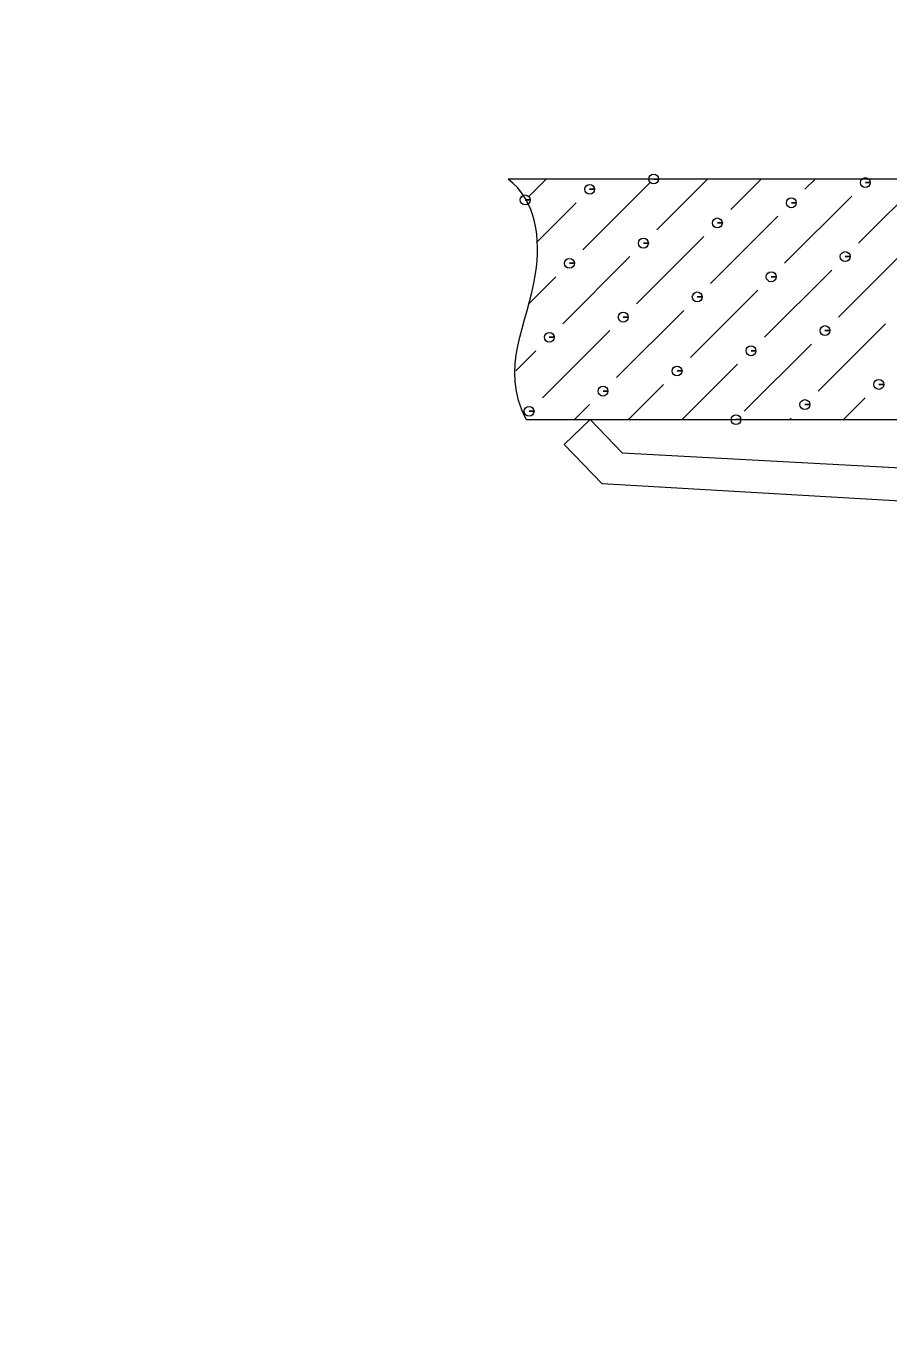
# Model space of a CAD drawing. Header units: millimetres. Extents: x 203 to 1207, y 243 to 948.
# Drawn here: x 786.16 to 808.81, y 661.83 to 696.11 of the extents above; entities that cross this region are included whole.
import ezdxf

# ---------------------------------------------------------------- set-up
doc = ezdxf.new("R2010")
doc.units = ezdxf.units.MM
doc.linetypes.add('ACAD_ISO02W100', pattern=[15, 12, -3])
for name, color, linetype, lineweight in [('尺寸標注', 1, 'Continuous', 30), ('文字', 3, 'Continuous', 30), ('細實線', 1, 'Continuous', 13), ('虚线', 2, 'ACAD_ISO02W100', 30)]:
    doc.layers.add(name, color=color, linetype=linetype, lineweight=lineweight)
doc.styles.add('DIM', font='txt.shx', dxfattribs={"width": 0.7, "bigfont": 'chineset.shx'})
doc.dimstyles.new('mm+in(开孔纸尺寸)', dxfattribs={"dimscale": 3, "dimtxt": 3.8, "dimasz": 2, "dimexe": 1.25, "dimexo": 0.625, "dimgap": 2, "dimtad": 1, "dimtxsty": 'DIM', "dimcen": 0, "dimclrd": 256, "dimclre": 256, "dimclrt": 3, "dimadec": 0, "dimazin": 0, "dimtfac": 1, "dimtmove": 0, "dimatfit": 1, "dimfxl": 1, "dimlwd": -1, "dimarcsym": 0})

# ---------------------------------------------------------------- blocks, each defined once
blk = doc.blocks.new('*D22')
at = {"layer": 'Defpoints', "color": 0}
for p in [(874.847, 808.323), (485.547, 604.145), (874.847, 604.145)]:
    blk.add_point(p, dxfattribs=at)
at = {"layer": '尺寸標注', "lineweight": -2}
for p, q in [((485.547, 606.02), (485.547, 812.073)), ((874.847, 606.02), (874.847, 812.073))]:
    blk.add_line(p, q, dxfattribs=at)
at = {"layer": '尺寸標注'}
blk.add_line((491.547, 808.323), (868.847, 808.323), dxfattribs=at)
for points in [[(491.547, 809.323), (491.547, 807.323), (485.547, 808.323)], [(868.847, 807.323), (868.847, 809.323), (874.847, 808.323)]]:
    blk.add_solid(points, dxfattribs=at)
at = {"layer": '尺寸標注', "color": 3, "insert": (680.197, 820.973), "char_height": 11.4, "attachment_point": 5, "style": 'DIM'}
blk.add_mtext('389,3mm [15 5/16"]', dxfattribs=at)
blk = doc.blocks.new('*D23')
at = {"layer": 'Defpoints', "color": 0}
for p in [(881.197, 849.183), (479.197, 604.083), (881.197, 604.145)]:
    blk.add_point(p, dxfattribs=at)
at = {"layer": '尺寸標注', "lineweight": -2}
for p, q in [((479.197, 605.958), (479.197, 852.933)), ((881.197, 606.02), (881.197, 852.933))]:
    blk.add_line(p, q, dxfattribs=at)
at = {"layer": '尺寸標注'}
blk.add_line((485.197, 849.183), (875.197, 849.183), dxfattribs=at)
for points in [[(485.197, 850.183), (485.197, 848.183), (479.197, 849.183)], [(875.197, 848.183), (875.197, 850.183), (881.197, 849.183)]]:
    blk.add_solid(points, dxfattribs=at)
at = {"layer": '尺寸標注', "color": 3, "insert": (680.197, 860.883), "char_height": 11.4, "attachment_point": 5, "style": 'DIM'}
blk.add_mtext('402mm [15 13/16"]', dxfattribs=at)
blk = doc.blocks.new('*D24')
at = {"layer": 'Defpoints', "color": 0}
for p in [(887.547, 889.015), (472.847, 604.145), (887.547, 604.145)]:
    blk.add_point(p, dxfattribs=at)
at = {"layer": '尺寸標注', "lineweight": -2}
for p, q in [((472.847, 606.02), (472.847, 892.765)), ((887.547, 606.02), (887.547, 892.765))]:
    blk.add_line(p, q, dxfattribs=at)
at = {"layer": '尺寸標注'}
blk.add_line((478.847, 889.015), (881.547, 889.015), dxfattribs=at)
for points in [[(478.847, 890.015), (478.847, 888.015), (472.847, 889.015)], [(881.547, 888.015), (881.547, 890.015), (887.547, 889.015)]]:
    blk.add_solid(points, dxfattribs=at)
at = {"layer": '尺寸標注', "color": 3, "insert": (680.197, 901.665), "char_height": 11.4, "attachment_point": 5, "style": 'DIM'}
blk.add_mtext('414,7mm [16 5/16"]', dxfattribs=at)
blk = doc.blocks.new('*D25')
at = {"layer": 'Defpoints', "color": 0}
for p in [(680.197, 787.495), (680.119, 420.795), (1068.456, 420.795)]:
    blk.add_point(p, dxfattribs=at)
at = {"layer": '尺寸標注', "lineweight": -2}
for p, q in [((682.072, 787.495), (1072.206, 787.495)), ((681.994, 420.795), (1072.206, 420.795))]:
    blk.add_line(p, q, dxfattribs=at)
at = {"layer": '尺寸標注'}
blk.add_line((1068.456, 781.495), (1068.456, 426.795), dxfattribs=at)
for points in [[(1069.456, 781.495), (1067.456, 781.495), (1068.456, 787.495)], [(1067.456, 426.795), (1069.456, 426.795), (1068.456, 420.795)]]:
    blk.add_solid(points, dxfattribs=at)
at = {"layer": '尺寸標注', "color": 3, "insert": (1055.806, 604.145), "char_height": 11.4, "attachment_point": 5, "rotation": 90, "style": 'DIM'}
blk.add_mtext('366,7mm [14 7/16"]', dxfattribs=at)
blk = doc.blocks.new('*D26')
at = {"layer": 'Defpoints', "color": 0}
for p in [(680.197, 781.145), (1018.529, 781.145), (680.197, 427.145)]:
    blk.add_point(p, dxfattribs=at)
at = {"layer": '尺寸標注', "lineweight": -2}
for p, q in [((682.072, 781.145), (1022.279, 781.145)), ((682.072, 427.145), (1022.279, 427.145))]:
    blk.add_line(p, q, dxfattribs=at)
at = {"layer": '尺寸標注'}
blk.add_line((1018.529, 433.145), (1018.529, 775.145), dxfattribs=at)
for points in [[(1019.529, 775.145), (1017.529, 775.145), (1018.529, 781.145)], [(1017.529, 433.145), (1019.529, 433.145), (1018.529, 427.145)]]:
    blk.add_solid(points, dxfattribs=at)
at = {"layer": '尺寸標注', "color": 3, "insert": (1006.829, 604.145), "char_height": 11.4, "attachment_point": 5, "rotation": 90, "style": 'DIM'}
blk.add_mtext('354mm [13 15/16"]', dxfattribs=at)
blk = doc.blocks.new('*D27')
at = {"layer": 'Defpoints', "color": 0}
for p in [(680.134, 774.795), (680.197, 433.495), (960.742, 433.495)]:
    blk.add_point(p, dxfattribs=at)
at = {"layer": '尺寸標注', "lineweight": -2}
for p, q in [((682.009, 774.795), (964.492, 774.795)), ((682.072, 433.495), (964.492, 433.495))]:
    blk.add_line(p, q, dxfattribs=at)
at = {"layer": '尺寸標注'}
blk.add_line((960.742, 768.795), (960.742, 439.495), dxfattribs=at)
for points in [[(961.742, 768.795), (959.742, 768.795), (960.742, 774.795)], [(959.742, 439.495), (961.742, 439.495), (960.742, 433.495)]]:
    blk.add_solid(points, dxfattribs=at)
at = {"layer": '尺寸標注', "color": 3, "insert": (948.092, 604.145), "char_height": 11.4, "attachment_point": 5, "rotation": 90, "style": 'DIM'}
blk.add_mtext('341,3mm [13 7/16"]', dxfattribs=at)

msp = doc.modelspace()

# ---------------------------------------------------------------- linework, layer by layer
msp.add_lwpolyline([(794.58, 783.869, 0.031702), (565.814, 783.869, 0.374009), (476.31, 695.471, 0.037922), (476.31, 512.82, 0.374009), (565.814, 424.422, 0.031702), (794.58, 424.422, 0.374009), (884.084, 512.82, 0.037922), (884.084, 695.471, 0.374009)], format="xyb", close=True)
at = {"layer": '文字'}
msp.add_lwpolyline([(793.776, 771.195, 0.031702), (566.618, 771.195, 0.374009), (488.974, 694.509, 0.037922), (488.974, 513.782, 0.374009), (566.618, 437.096, 0.031702), (793.776, 437.096, 0.374009), (871.42, 513.782, 0.037922), (871.42, 694.509, 0.374009)], format="xyb", close=True, dxfattribs=at)
at = {"layer": '細實線', "lineweight": 9}
for points, knots in [([(802.636, 692.096), (802.636, 692.096), (802.766, 692.096), (802.766, 692.096), (802.766, 692.096), (802.766, 692.168), (802.708, 692.227), (802.636, 692.227), (802.636, 692.227), (802.564, 692.227), (802.506, 692.168), (802.506, 692.096), (802.506, 692.096), (802.506, 692.025), (802.564, 691.966), (802.636, 691.966), (802.636, 691.966), (802.708, 691.966), (802.766, 692.025), (802.766, 692.096), (802.766, 692.096), (802.766, 692.096), (802.636, 692.096), (802.636, 692.096)], [0, 0, 0, 0, 0.142857, 0.142857, 0.142857, 0.142857, 0.285714, 0.285714, 0.285714, 0.285714, 0.428571, 0.428571, 0.428571, 0.428571, 0.571429, 0.571429, 0.571429, 0.571429, 0.714286, 0.714286, 0.714286, 0.714286, 1, 1, 1, 1]), ([(799.288, 685.779), (798.576, 687.151), (799.329, 688.281), (799.534, 689.608), (799.534, 689.608), (799.674, 690.518), (799.557, 691.523), (798.814, 692.095)], [0, 0, 0, 0, 0.333333, 0.333333, 0.333333, 0.333333, 1, 1, 1, 1]), ([(800.953, 691.826), (800.953, 691.826), (801.083, 691.826), (801.083, 691.826), (801.083, 691.826), (801.083, 691.897), (801.025, 691.956), (800.953, 691.956), (800.953, 691.956), (800.881, 691.956), (800.823, 691.897), (800.823, 691.826), (800.823, 691.826), (800.823, 691.754), (800.881, 691.696), (800.953, 691.696), (800.953, 691.696), (801.025, 691.696), (801.083, 691.754), (801.083, 691.826), (801.083, 691.826), (801.083, 691.826), (800.953, 691.826), (800.953, 691.826)], [0, 0, 0, 0, 0.142857, 0.142857, 0.142857, 0.142857, 0.285714, 0.285714, 0.285714, 0.285714, 0.428571, 0.428571, 0.428571, 0.428571, 0.571429, 0.571429, 0.571429, 0.571429, 0.714286, 0.714286, 0.714286, 0.714286, 1, 1, 1, 1]), ([(808.194, 692.003), (808.194, 692.003), (808.324, 692.003), (808.324, 692.003), (808.324, 692.003), (808.324, 692.074), (808.266, 692.133), (808.194, 692.133), (808.194, 692.133), (808.122, 692.133), (808.064, 692.074), (808.064, 692.003), (808.064, 692.003), (808.064, 691.931), (808.122, 691.873), (808.194, 691.873), (808.194, 691.873), (808.266, 691.873), (808.324, 691.931), (808.324, 692.003), (808.324, 692.003), (808.324, 692.003), (808.194, 692.003), (808.194, 692.003)], [0, 0, 0, 0, 0.142857, 0.142857, 0.142857, 0.142857, 0.285714, 0.285714, 0.285714, 0.285714, 0.428571, 0.428571, 0.428571, 0.428571, 0.571429, 0.571429, 0.571429, 0.571429, 0.714286, 0.714286, 0.714286, 0.714286, 1, 1, 1, 1]), ([(799.262, 691.547), (799.262, 691.547), (799.392, 691.547), (799.392, 691.547), (799.392, 691.547), (799.392, 691.619), (799.333, 691.677), (799.262, 691.677), (799.262, 691.677), (799.19, 691.677), (799.131, 691.619), (799.131, 691.547), (799.131, 691.547), (799.131, 691.475), (799.19, 691.417), (799.262, 691.417), (799.262, 691.417), (799.333, 691.417), (799.392, 691.475), (799.392, 691.547), (799.392, 691.547), (799.392, 691.547), (799.262, 691.547), (799.262, 691.547)], [0, 0, 0, 0, 0.142857, 0.142857, 0.142857, 0.142857, 0.285714, 0.285714, 0.285714, 0.285714, 0.428571, 0.428571, 0.428571, 0.428571, 0.571429, 0.571429, 0.571429, 0.571429, 0.714286, 0.714286, 0.714286, 0.714286, 1, 1, 1, 1]), ([(806.251, 691.472), (806.251, 691.472), (806.381, 691.472), (806.381, 691.472), (806.381, 691.472), (806.381, 691.544), (806.322, 691.602), (806.251, 691.602), (806.251, 691.602), (806.179, 691.602), (806.121, 691.544), (806.121, 691.472), (806.121, 691.472), (806.121, 691.401), (806.179, 691.342), (806.251, 691.342), (806.251, 691.342), (806.322, 691.342), (806.381, 691.401), (806.381, 691.472), (806.381, 691.472), (806.381, 691.472), (806.251, 691.472), (806.251, 691.472)], [0, 0, 0, 0, 0.142857, 0.142857, 0.142857, 0.142857, 0.285714, 0.285714, 0.285714, 0.285714, 0.428571, 0.428571, 0.428571, 0.428571, 0.571429, 0.571429, 0.571429, 0.571429, 0.714286, 0.714286, 0.714286, 0.714286, 1, 1, 1, 1]), ([(804.309, 690.943), (804.309, 690.943), (804.439, 690.943), (804.439, 690.943), (804.439, 690.943), (804.439, 691.014), (804.38, 691.073), (804.309, 691.073), (804.309, 691.073), (804.237, 691.073), (804.179, 691.014), (804.179, 690.943), (804.179, 690.943), (804.179, 690.871), (804.237, 690.813), (804.309, 690.813), (804.309, 690.813), (804.38, 690.813), (804.439, 690.871), (804.439, 690.943), (804.439, 690.943), (804.439, 690.943), (804.309, 690.943), (804.309, 690.943)], [0, 0, 0, 0, 0.142857, 0.142857, 0.142857, 0.142857, 0.285714, 0.285714, 0.285714, 0.285714, 0.428571, 0.428571, 0.428571, 0.428571, 0.571429, 0.571429, 0.571429, 0.571429, 0.714286, 0.714286, 0.714286, 0.714286, 1, 1, 1, 1]), ([(802.366, 690.412), (802.366, 690.412), (802.496, 690.412), (802.496, 690.412), (802.496, 690.412), (802.496, 690.484), (802.437, 690.542), (802.366, 690.542), (802.366, 690.542), (802.294, 690.542), (802.236, 690.484), (802.236, 690.412), (802.236, 690.412), (802.236, 690.34), (802.294, 690.282), (802.366, 690.282), (802.366, 690.282), (802.437, 690.282), (802.496, 690.34), (802.496, 690.412), (802.496, 690.412), (802.496, 690.412), (802.366, 690.412), (802.366, 690.412)], [0, 0, 0, 0, 0.142857, 0.142857, 0.142857, 0.142857, 0.285714, 0.285714, 0.285714, 0.285714, 0.428571, 0.428571, 0.428571, 0.428571, 0.571429, 0.571429, 0.571429, 0.571429, 0.714286, 0.714286, 0.714286, 0.714286, 1, 1, 1, 1]), ([(807.664, 690.06), (807.664, 690.06), (807.794, 690.06), (807.794, 690.06), (807.794, 690.06), (807.794, 690.131), (807.736, 690.19), (807.664, 690.19), (807.664, 690.19), (807.593, 690.19), (807.534, 690.131), (807.534, 690.06), (807.534, 690.06), (807.534, 689.988), (807.593, 689.93), (807.664, 689.93), (807.664, 689.93), (807.736, 689.93), (807.794, 689.988), (807.794, 690.06), (807.794, 690.06), (807.794, 690.06), (807.664, 690.06), (807.664, 690.06)], [0, 0, 0, 0, 0.142857, 0.142857, 0.142857, 0.142857, 0.285714, 0.285714, 0.285714, 0.285714, 0.428571, 0.428571, 0.428571, 0.428571, 0.571429, 0.571429, 0.571429, 0.571429, 0.714286, 0.714286, 0.714286, 0.714286, 1, 1, 1, 1]), ([(800.424, 689.883), (800.424, 689.883), (800.554, 689.883), (800.554, 689.883), (800.554, 689.883), (800.554, 689.954), (800.495, 690.013), (800.424, 690.013), (800.424, 690.013), (800.352, 690.013), (800.293, 689.954), (800.293, 689.883), (800.293, 689.883), (800.293, 689.811), (800.352, 689.753), (800.424, 689.753), (800.424, 689.753), (800.495, 689.753), (800.554, 689.811), (800.554, 689.883), (800.554, 689.883), (800.554, 689.883), (800.424, 689.883), (800.424, 689.883)], [0, 0, 0, 0, 0.142857, 0.142857, 0.142857, 0.142857, 0.285714, 0.285714, 0.285714, 0.285714, 0.428571, 0.428571, 0.428571, 0.428571, 0.571429, 0.571429, 0.571429, 0.571429, 0.714286, 0.714286, 0.714286, 0.714286, 1, 1, 1, 1]), ([(805.721, 689.529), (805.721, 689.529), (805.851, 689.529), (805.851, 689.529), (805.851, 689.529), (805.851, 689.601), (805.793, 689.659), (805.721, 689.659), (805.721, 689.659), (805.649, 689.659), (805.591, 689.601), (805.591, 689.529), (805.591, 689.529), (805.591, 689.457), (805.649, 689.399), (805.721, 689.399), (805.721, 689.399), (805.793, 689.399), (805.851, 689.457), (805.851, 689.529), (805.851, 689.529), (805.851, 689.529), (805.721, 689.529), (805.721, 689.529)], [0, 0, 0, 0, 0.142857, 0.142857, 0.142857, 0.142857, 0.285714, 0.285714, 0.285714, 0.285714, 0.428571, 0.428571, 0.428571, 0.428571, 0.571429, 0.571429, 0.571429, 0.571429, 0.714286, 0.714286, 0.714286, 0.714286, 1, 1, 1, 1]), ([(803.779, 689), (803.779, 689), (803.909, 689), (803.909, 689), (803.909, 689), (803.909, 689.071), (803.851, 689.13), (803.779, 689.13), (803.779, 689.13), (803.708, 689.13), (803.649, 689.071), (803.649, 689), (803.649, 689), (803.649, 688.928), (803.708, 688.87), (803.779, 688.87), (803.779, 688.87), (803.851, 688.87), (803.909, 688.928), (803.909, 689), (803.909, 689), (803.909, 689), (803.779, 689), (803.779, 689)], [0, 0, 0, 0, 0.142857, 0.142857, 0.142857, 0.142857, 0.285714, 0.285714, 0.285714, 0.285714, 0.428571, 0.428571, 0.428571, 0.428571, 0.571429, 0.571429, 0.571429, 0.571429, 0.714286, 0.714286, 0.714286, 0.714286, 1, 1, 1, 1]), ([(801.836, 688.47), (801.836, 688.47), (801.966, 688.47), (801.966, 688.47), (801.966, 688.47), (801.966, 688.542), (801.908, 688.6), (801.836, 688.6), (801.836, 688.6), (801.764, 688.6), (801.706, 688.542), (801.706, 688.47), (801.706, 688.47), (801.706, 688.398), (801.764, 688.34), (801.836, 688.34), (801.836, 688.34), (801.908, 688.34), (801.966, 688.398), (801.966, 688.47), (801.966, 688.47), (801.966, 688.47), (801.836, 688.47), (801.836, 688.47)], [0, 0, 0, 0, 0.142857, 0.142857, 0.142857, 0.142857, 0.285714, 0.285714, 0.285714, 0.285714, 0.428571, 0.428571, 0.428571, 0.428571, 0.571429, 0.571429, 0.571429, 0.571429, 0.714286, 0.714286, 0.714286, 0.714286, 1, 1, 1, 1]), ([(799.894, 687.941), (799.894, 687.941), (800.024, 687.941), (800.024, 687.941), (800.024, 687.941), (800.024, 688.012), (799.966, 688.071), (799.894, 688.071), (799.894, 688.071), (799.822, 688.071), (799.764, 688.012), (799.764, 687.941), (799.764, 687.941), (799.764, 687.869), (799.822, 687.81), (799.894, 687.81), (799.894, 687.81), (799.966, 687.81), (800.024, 687.869), (800.024, 687.941), (800.024, 687.941), (800.024, 687.941), (799.894, 687.941), (799.894, 687.941)], [0, 0, 0, 0, 0.142857, 0.142857, 0.142857, 0.142857, 0.285714, 0.285714, 0.285714, 0.285714, 0.428571, 0.428571, 0.428571, 0.428571, 0.571429, 0.571429, 0.571429, 0.571429, 0.714286, 0.714286, 0.714286, 0.714286, 1, 1, 1, 1]), ([(807.134, 688.117), (807.134, 688.117), (807.264, 688.117), (807.264, 688.117), (807.264, 688.117), (807.264, 688.188), (807.205, 688.247), (807.134, 688.247), (807.134, 688.247), (807.062, 688.247), (807.004, 688.188), (807.004, 688.117), (807.004, 688.117), (807.004, 688.045), (807.062, 687.986), (807.134, 687.986), (807.134, 687.986), (807.205, 687.986), (807.264, 688.045), (807.264, 688.117), (807.264, 688.117), (807.264, 688.117), (807.134, 688.117), (807.134, 688.117)], [0, 0, 0, 0, 0.142857, 0.142857, 0.142857, 0.142857, 0.285714, 0.285714, 0.285714, 0.285714, 0.428571, 0.428571, 0.428571, 0.428571, 0.571429, 0.571429, 0.571429, 0.571429, 0.714286, 0.714286, 0.714286, 0.714286, 1, 1, 1, 1]), ([(805.192, 687.587), (805.192, 687.587), (805.322, 687.587), (805.322, 687.587), (805.322, 687.587), (805.322, 687.659), (805.264, 687.717), (805.192, 687.717), (805.192, 687.717), (805.12, 687.717), (805.062, 687.659), (805.062, 687.587), (805.062, 687.587), (805.062, 687.515), (805.12, 687.457), (805.192, 687.457), (805.192, 687.457), (805.264, 687.457), (805.322, 687.515), (805.322, 687.587), (805.322, 687.587), (805.322, 687.587), (805.192, 687.587), (805.192, 687.587)], [0, 0, 0, 0, 0.142857, 0.142857, 0.142857, 0.142857, 0.285714, 0.285714, 0.285714, 0.285714, 0.428571, 0.428571, 0.428571, 0.428571, 0.571429, 0.571429, 0.571429, 0.571429, 0.714286, 0.714286, 0.714286, 0.714286, 1, 1, 1, 1]), ([(803.249, 687.057), (803.249, 687.057), (803.379, 687.057), (803.379, 687.057), (803.379, 687.057), (803.379, 687.129), (803.32, 687.187), (803.249, 687.187), (803.249, 687.187), (803.177, 687.187), (803.119, 687.129), (803.119, 687.057), (803.119, 687.057), (803.119, 686.986), (803.177, 686.927), (803.249, 686.927), (803.249, 686.927), (803.32, 686.927), (803.379, 686.986), (803.379, 687.057), (803.379, 687.057), (803.379, 687.057), (803.249, 687.057), (803.249, 687.057)], [0, 0, 0, 0, 0.142857, 0.142857, 0.142857, 0.142857, 0.285714, 0.285714, 0.285714, 0.285714, 0.428571, 0.428571, 0.428571, 0.428571, 0.571429, 0.571429, 0.571429, 0.571429, 0.714286, 0.714286, 0.714286, 0.714286, 1, 1, 1, 1]), ([(801.306, 686.527), (801.306, 686.527), (801.435, 686.527), (801.435, 686.527), (801.435, 686.527), (801.435, 686.599), (801.377, 686.657), (801.306, 686.657), (801.306, 686.657), (801.234, 686.657), (801.175, 686.599), (801.175, 686.527), (801.175, 686.527), (801.175, 686.455), (801.234, 686.397), (801.306, 686.397), (801.306, 686.397), (801.377, 686.397), (801.435, 686.455), (801.435, 686.527), (801.435, 686.527), (801.435, 686.527), (801.306, 686.527), (801.306, 686.527)], [0, 0, 0, 0, 0.142857, 0.142857, 0.142857, 0.142857, 0.285714, 0.285714, 0.285714, 0.285714, 0.428571, 0.428571, 0.428571, 0.428571, 0.571429, 0.571429, 0.571429, 0.571429, 0.714286, 0.714286, 0.714286, 0.714286, 1, 1, 1, 1]), ([(808.547, 686.704), (808.547, 686.704), (808.677, 686.704), (808.677, 686.704), (808.677, 686.704), (808.677, 686.775), (808.619, 686.834), (808.547, 686.834), (808.547, 686.834), (808.476, 686.834), (808.417, 686.775), (808.417, 686.704), (808.417, 686.704), (808.417, 686.632), (808.476, 686.574), (808.547, 686.574), (808.547, 686.574), (808.619, 686.574), (808.677, 686.632), (808.677, 686.704), (808.677, 686.704), (808.677, 686.704), (808.547, 686.704), (808.547, 686.704)], [0, 0, 0, 0, 0.142857, 0.142857, 0.142857, 0.142857, 0.285714, 0.285714, 0.285714, 0.285714, 0.428571, 0.428571, 0.428571, 0.428571, 0.571429, 0.571429, 0.571429, 0.571429, 0.714286, 0.714286, 0.714286, 0.714286, 1, 1, 1, 1]), ([(799.363, 685.998), (799.363, 685.998), (799.494, 685.998), (799.494, 685.998), (799.494, 685.998), (799.494, 686.069), (799.435, 686.128), (799.363, 686.128), (799.363, 686.128), (799.292, 686.128), (799.233, 686.069), (799.233, 685.998), (799.233, 685.998), (799.233, 685.926), (799.292, 685.868), (799.363, 685.868), (799.363, 685.868), (799.435, 685.868), (799.494, 685.926), (799.494, 685.998), (799.494, 685.998), (799.494, 685.998), (799.363, 685.998), (799.363, 685.998)], [0, 0, 0, 0, 0.142857, 0.142857, 0.142857, 0.142857, 0.285714, 0.285714, 0.285714, 0.285714, 0.428571, 0.428571, 0.428571, 0.428571, 0.571429, 0.571429, 0.571429, 0.571429, 0.714286, 0.714286, 0.714286, 0.714286, 1, 1, 1, 1]), ([(806.605, 686.174), (806.605, 686.174), (806.735, 686.174), (806.735, 686.174), (806.735, 686.174), (806.735, 686.246), (806.676, 686.304), (806.605, 686.304), (806.605, 686.304), (806.533, 686.304), (806.475, 686.246), (806.475, 686.174), (806.475, 686.174), (806.475, 686.103), (806.533, 686.044), (806.605, 686.044), (806.605, 686.044), (806.676, 686.044), (806.735, 686.103), (806.735, 686.174), (806.735, 686.174), (806.735, 686.174), (806.605, 686.174), (806.605, 686.174)], [0, 0, 0, 0, 0.142857, 0.142857, 0.142857, 0.142857, 0.285714, 0.285714, 0.285714, 0.285714, 0.428571, 0.428571, 0.428571, 0.428571, 0.571429, 0.571429, 0.571429, 0.571429, 0.714286, 0.714286, 0.714286, 0.714286, 1, 1, 1, 1]), ([(804.796, 685.779), (804.796, 685.779), (804.926, 685.779), (804.926, 685.779), (804.926, 685.779), (804.926, 685.851), (804.868, 685.909), (804.796, 685.909), (804.796, 685.909), (804.725, 685.909), (804.666, 685.851), (804.666, 685.779), (804.666, 685.779), (804.666, 685.707), (804.725, 685.649), (804.796, 685.649), (804.796, 685.649), (804.868, 685.649), (804.926, 685.707), (804.926, 685.779), (804.926, 685.779), (804.926, 685.779), (804.796, 685.779), (804.796, 685.779)], [0, 0, 0, 0, 0.142857, 0.142857, 0.142857, 0.142857, 0.285714, 0.285714, 0.285714, 0.285714, 0.428571, 0.428571, 0.428571, 0.428571, 0.571429, 0.571429, 0.571429, 0.571429, 0.714286, 0.714286, 0.714286, 0.714286, 1, 1, 1, 1])]:
    msp.add_open_spline(points, degree=3, knots=knots, dxfattribs=at)
for points in [[(824.026, 692.096), (824.026, 692.096), (798.815, 692.096), (798.815, 692.096)], [(799.363, 691.649), (799.363, 691.649), (799.81, 692.096), (799.81, 692.096)], [(800.776, 690.236), (800.776, 690.236), (802.542, 692.003), (802.542, 692.003)], [(802.719, 690.766), (802.719, 690.766), (804.049, 692.096), (804.049, 692.096)], [(804.662, 691.296), (804.662, 691.296), (805.462, 692.096), (805.462, 692.096)], [(806.604, 691.826), (806.604, 691.826), (806.875, 692.096), (806.875, 692.096)], [(808.017, 690.412), (808.017, 690.412), (809.7, 692.096), (809.7, 692.096)], [(799.56, 690.433), (799.56, 690.433), (800.599, 691.472), (800.599, 691.472)], [(806.074, 689.883), (806.074, 689.883), (807.84, 691.649), (807.84, 691.649)], [(804.131, 689.353), (804.131, 689.353), (805.898, 691.119), (805.898, 691.119)], [(802.188, 688.823), (802.188, 688.823), (803.955, 690.589), (803.955, 690.589)], [(807.487, 688.47), (807.487, 688.47), (809.254, 690.236), (809.254, 690.236)], [(800.246, 688.293), (800.246, 688.293), (802.011, 690.06), (802.011, 690.06)], [(799.361, 688.822), (799.361, 688.822), (800.069, 689.529), (800.069, 689.529)], [(805.544, 687.941), (805.544, 687.941), (807.31, 689.706), (807.31, 689.706)], [(803.602, 687.41), (803.602, 687.41), (805.368, 689.176), (805.368, 689.176)], [(801.659, 686.881), (801.659, 686.881), (803.425, 688.647), (803.425, 688.647)], [(799.717, 686.351), (799.717, 686.351), (801.482, 688.117), (801.482, 688.117)], [(806.957, 686.527), (806.957, 686.527), (808.724, 688.293), (808.724, 688.293)], [(805.015, 685.998), (805.015, 685.998), (806.781, 687.764), (806.781, 687.764)], [(799.015, 687.063), (799.015, 687.063), (799.54, 687.587), (799.54, 687.587)], [(803.384, 685.779), (803.384, 685.779), (804.838, 687.234), (804.838, 687.234)], [(801.97, 685.779), (801.97, 685.779), (802.896, 686.704), (802.896, 686.704)], [(807.621, 685.779), (807.621, 685.779), (808.193, 686.351), (808.193, 686.351)], [(800.558, 685.779), (800.558, 685.779), (800.952, 686.174), (800.952, 686.174)], [(799.29, 685.779), (799.29, 685.779), (825.081, 685.779), (825.081, 685.779)], [(800.966, 685.779), (800.966, 685.779), (800.289, 685.127), (800.289, 685.127)], [(801.807, 684.906), (801.807, 684.906), (800.966, 685.779), (800.966, 685.779)], [(806.209, 685.779), (806.209, 685.779), (806.25, 685.821), (806.25, 685.821)], [(800.289, 685.127), (800.289, 685.127), (801.282, 684.095), (801.282, 684.095)], [(801.807, 684.906), (801.807, 684.906), (821.646, 683.843), (821.646, 683.843)], [(822.068, 682.885), (822.068, 682.885), (801.281, 684.095), (801.281, 684.095)]]:
    msp.add_open_spline(points, degree=3, dxfattribs=at)
at = {"layer": '虚线'}
msp.add_lwpolyline([(794.178, 777.532, 0.031702), (566.216, 777.532, 0.374009), (482.642, 694.99, 0.037922), (482.642, 513.301, 0.374009), (566.216, 430.759, 0.031702), (794.178, 430.759, 0.374009), (877.752, 513.301, 0.037922), (877.752, 694.99, 0.374009)], format="xyb", close=True, dxfattribs=at)

# ---------------------------------------------------------------- dimensions: what is measured, and where the dimension line sits
at = {"layer": '尺寸標注'}
for base, p1, p2, picture, middle in [((887.547, 889.015), (472.847, 604.145), (887.547, 604.145), '*D24', (680.197, 901.665)), ((881.197, 849.183), (479.197, 604.083), (881.197, 604.145), '*D23', (680.197, 860.883)), ((874.847, 808.323), (485.547, 604.145), (874.847, 604.145), '*D22', (680.197, 820.973))]:
    dim = msp.add_linear_dim(base=base, p1=p1, p2=p2, dimstyle='mm+in(开孔纸尺寸)', override={"dimpost": 'mm', "dimtofl": 0}, dxfattribs=at)
    dim.commit()
    dim.dimension.update_dxf_attribs({"geometry": picture, "text_midpoint": middle})
for base, p1, p2, picture, middle in [((1068.456, 420.795), (680.197, 787.495), (680.119, 420.795), '*D25', (1055.806, 604.145)), ((1018.529, 781.145), (680.197, 427.145), (680.197, 781.145), '*D26', (1006.829, 604.145)), ((960.742, 433.495), (680.134, 774.795), (680.197, 433.495), '*D27', (948.092, 604.145))]:
    dim = msp.add_linear_dim(base=base, p1=p1, p2=p2, angle=90, dimstyle='mm+in(开孔纸尺寸)', override={"dimpost": 'mm', "dimtofl": 0}, dxfattribs=at)
    dim.commit()
    dim.dimension.update_dxf_attribs({"geometry": picture, "text_midpoint": middle})

doc.saveas('drawing.dxf')
